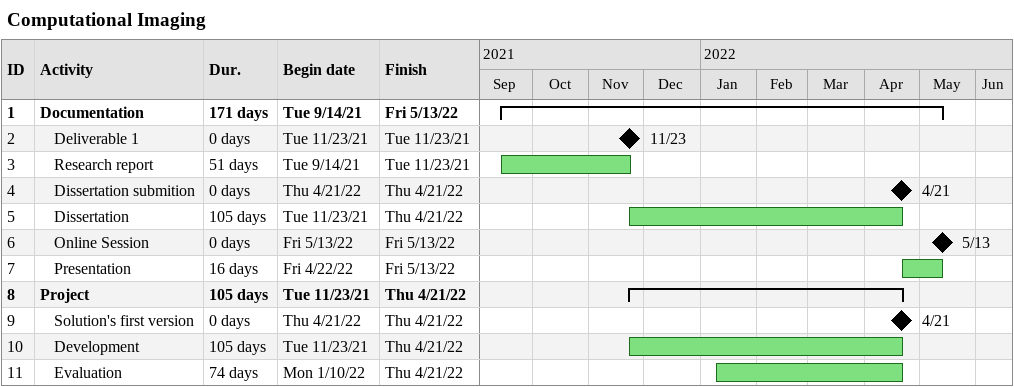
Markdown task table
Computational Imaging

| ID | Level | Task | Duration | Start | Finish |
|---|---|---|---|---|---|
| 1 | 1 | **Documentation** | 171d | 2021-09-14 | 2022-05-13 |
| 2 | 2 | Deliverable 1 | 0d | 2021-11-23 | 2021-11-23 |
| 3 | 2 | Research report | 51d | 2021-09-14 | 2021-11-23 |
| 4 | 2 | Dissertation submition | 0d | 2022-04-21 | 2022-04-21 |
| 5 | 2 | Dissertation | 105d | 2021-11-23 | 2022-04-21 |
| 6 | 2 | Online Session | 0d | 2022-05-13 | 2022-05-13 |
| 7 | 2 | Presentation | 16d | 2022-04-22 | 2022-05-13 |
| 8 | 1 | **Project** | 105d | 2021-11-23 | 2022-04-21 |
| 9 | 2 | Solution's first version | 0d | 2022-04-21 | 2022-04-21 |
| 10 | 2 | Development | 105d | 2021-11-23 | 2022-04-21 |
| 11 | 2 | Evaluation | 74d | 2022-01-10 | 2022-04-21 |
